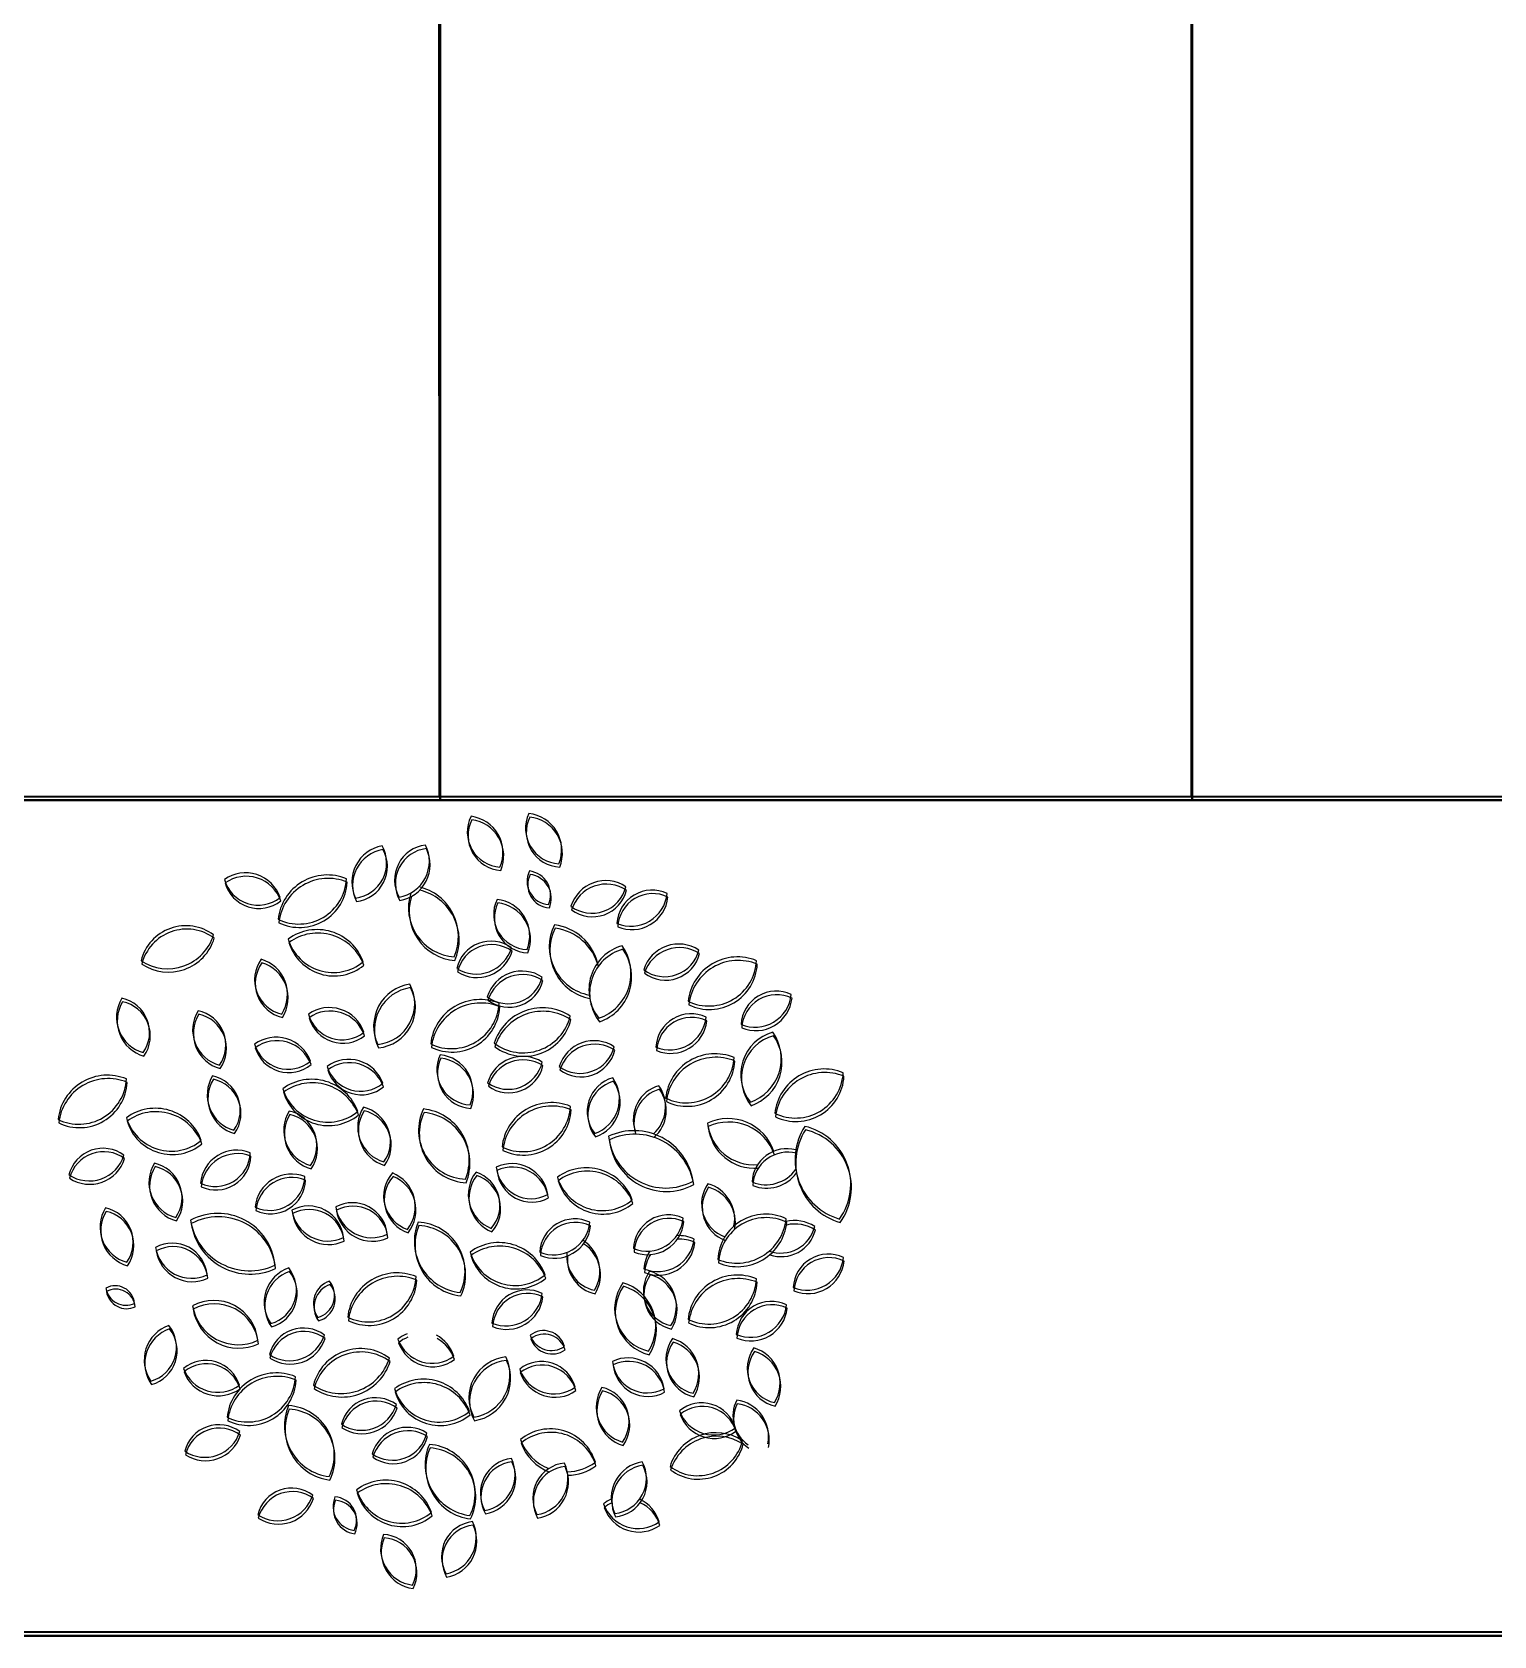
# Model space of a CAD drawing. Header units: inches. Extents: x -422522 to 22891, y -2973 to 414515.
# Drawn here: x 19469.7 to 19522.1, y 5316.7 to 5374.3 of the extents above; entities that cross this region are included whole.
import ezdxf

# ---------------------------------------------------------------- set-up
doc = ezdxf.new("R2010")
doc.units = ezdxf.units.IN
doc.header["$MEASUREMENT"] = 0
doc.layers.get('0').update_dxf_attribs({"lineweight": 40})
doc.layers.add('ARREDAMENTO', color=8, linetype='Continuous', lineweight=13)

msp = doc.modelspace()

# ---------------------------------------------------------------- linework, layer by layer
for p, q in [((19484.25569, 5426.80905), (19484.26881, 5346.80905)), ((19484.29517, 5426.68492), (19484.29517, 5346.68492)), ((19511.25568, 5426.81347), (19511.26881, 5346.81348)), ((19511.29517, 5426.68492), (19511.29517, 5346.68492)), ((19673.2688, 5346.84005), (19295.26881, 5346.77805)), ((19673.29517, 5346.68492), (19295.29517, 5346.68492)), ((18618.31278, 5316.67576), (20048.94424, 5316.91165)), ((18618.32262, 5316.68396), (20049.2801, 5316.6852)), ((19295.29517, 5316.68492), (19673.29517, 5316.68492))]:
    msp.add_line(p, q)
at = {"color": 5}
msp.add_line((18484.06238, 5316.68396), (20514.24969, 5316.68396), dxfattribs=at)
at = {"layer": 'ARREDAMENTO', "linetype": 'ByBlock', "lineweight": -3}
for centre, radius, start, end in [((19486.53304, 5345.53726), 1.25991, 153.3945439, 266.0500974), ((19486.55919, 5345.41277), 1.25991, 153.385146, 266.0406995), ((19485.24392, 5344.80129), 1.31034, 336.5736522, 82.870989), ((19485.26995, 5344.67701), 1.31034, 336.5642544, 82.8615912), ((19488.62313, 5345.66014), 1.25991, 154.5789979, 267.2345514), ((19488.6493, 5345.53531), 1.25991, 154.5696001, 267.2251536), ((19487.3495, 5344.89769), 1.31034, 337.7581063, 84.0554431), ((19487.37555, 5344.77306), 1.31034, 337.7487084, 84.0460453), ((19482.44032, 5343.7461), 1.31034, 99.8817466, 206.1790834), ((19482.46619, 5343.62227), 1.31034, 99.8723488, 206.1696856), ((19481.11735, 5344.41931), 1.25991, 276.7026383, 29.3581918), ((19481.14332, 5344.2957), 1.25991, 276.6932404, 29.3487939), ((19483.92316, 5343.81648), 1.25991, 96.7026383, 209.3581918), ((19483.94903, 5343.69241), 1.25991, 96.6932404, 209.348794), ((19482.60018, 5344.48968), 1.31034, 279.8817466, 26.1790834), ((19482.62616, 5344.36583), 1.31034, 279.8723488, 26.1696856), ((19477.31014, 5342.76158), 1.31034, 18.9013056, 125.1986424), ((19477.76762, 5344.17374), 1.25991, 195.7221973, 308.3777508), ((19477.33584, 5342.6386), 1.31034, 18.8919078, 125.1892446), ((19477.79355, 5344.05068), 1.25991, 195.7127994, 308.3683529), ((19480.25458, 5342.21185), 1.78456, 67.5372026, 173.8345394), ((19479.22288, 5343.95041), 1.71588, 244.3580943, 357.0136478), ((19480.28019, 5342.08839), 1.78456, 67.5278048, 173.8251416), ((19479.24877, 5343.82712), 1.71588, 244.3486964, 357.00425), ((19488.24938, 5343.76575), 0.83257, 153.3945438, 266.0500973), ((19488.27525, 5343.64098), 0.83257, 153.385146, 266.0406995), ((19487.39751, 5343.27942), 0.86589, 336.5736522, 82.870989), ((19487.4233, 5343.15478), 0.86589, 336.5642543, 82.8615911), ((19490.24222, 5342.48273), 1.31034, 56.4501078, 162.7474447), ((19490.26788, 5342.35763), 1.31034, 56.44071, 162.7380468), ((19484.92551, 5342.81428), 1.76528, 162.4113702, 266.0500974), ((19484.95122, 5342.69005), 1.76528, 162.4019724, 266.0406996), ((19483.1193, 5341.78311), 1.83594, 336.5736522, 76.9163738), ((19483.14484, 5341.65917), 1.83594, 336.5642544, 76.906976), ((19487.47753, 5342.57842), 1.25991, 154.5789979, 267.2345514), ((19486.20389, 5341.81597), 1.31034, 337.7581063, 84.0554431), ((19489.74431, 5343.88114), 1.25991, 233.2709995, 345.926553), ((19489.77019, 5343.75612), 1.25991, 233.2616017, 345.9171552), ((19491.90327, 5342.19157), 1.25991, 64.3580943, 177.0136478), ((19491.14573, 5343.46814), 1.31034, 247.5372026, 353.8345394), ((19491.92888, 5342.0662), 1.25991, 64.3486964, 177.0042499), ((19491.17155, 5343.34288), 1.31034, 247.5278048, 353.8251416), ((19487.5032, 5342.45377), 1.25991, 154.5696001, 267.2251536), ((19486.22944, 5341.69152), 1.31034, 337.7487084, 84.0460452), ((19475.1735, 5340.51459), 1.6599, 53.2709995, 165.926553), ((19475.19883, 5340.39196), 1.6599, 53.2616016, 165.9171552), ((19479.88622, 5340.27824), 1.75594, 20.0052911, 126.3026279), ((19479.91151, 5340.15483), 1.75594, 19.9958932, 126.29323), ((19489.97778, 5341.41696), 1.76258, 153.3945439, 259.2615129), ((19490.00326, 5341.2919), 1.76258, 153.3851461, 259.252115), ((19488.17434, 5340.38736), 1.83313, 14.2680095, 82.870989), ((19488.19965, 5340.2626), 1.83313, 14.2586117, 82.8615912), ((19474.51751, 5342.35697), 1.72634, 236.4501078, 342.7474446), ((19474.54314, 5342.23444), 1.72634, 236.44071, 342.7380468), ((19480.46269, 5342.18208), 1.68836, 196.8261827, 309.4817362), ((19480.4883, 5342.05858), 1.68836, 196.8167849, 309.4723384), ((19486.12411, 5340.36093), 1.25991, 54.4554535, 167.111007), ((19485.59739, 5341.74875), 1.31034, 237.6345619, 343.9318987), ((19486.14942, 5340.2365), 1.25991, 54.4460557, 167.1016092), ((19491.28164, 5339.87503), 1.64328, 105.8630202, 218.5185737), ((19491.30687, 5339.74976), 1.64328, 105.8536224, 218.5091759), ((19489.43833, 5340.46718), 1.70905, 289.0421286, 35.3394654), ((19489.46366, 5340.34221), 1.70905, 289.0327307, 35.3300675), ((19492.85869, 5340.20509), 1.31034, 56.4501078, 162.7474447), ((19492.88397, 5340.07956), 1.31034, 56.44071, 162.7380468), ((19478.89591, 5340.2312), 1.25991, 144.2345499, 256.8901034), ((19478.9212, 5340.10796), 1.25991, 144.225152, 256.8807055), ((19477.50607, 5339.70984), 1.31034, 327.4136582, 73.710995), ((19477.53127, 5339.58682), 1.31034, 327.4042604, 73.7015972), ((19485.62293, 5341.6244), 1.31034, 237.625164, 343.9225008), ((19492.36078, 5341.6035), 1.25991, 233.2709995, 345.926553), ((19492.38629, 5341.47805), 1.25991, 233.2616017, 345.9171552), ((19494.97342, 5339.26955), 1.78456, 67.5372026, 173.8345394), ((19493.94172, 5341.00811), 1.71588, 244.3580943, 357.0136478), ((19494.99855, 5339.14367), 1.78456, 67.5278048, 173.8251416), ((19493.96713, 5340.8824), 1.71588, 244.3486964, 357.00425), ((19487.23935, 5339.23493), 1.31034, 56.4501079, 162.7474447), ((19486.74143, 5340.63334), 1.25991, 233.2709995, 345.926553), ((19487.26447, 5339.11032), 1.31034, 56.44071, 162.7380468), ((19486.76678, 5340.50881), 1.25991, 233.2616017, 345.9171552), ((19483.4428, 5338.56126), 1.53197, 98.7777612, 205.075098), ((19483.46781, 5338.43727), 1.53197, 98.7683633, 205.0657001), ((19481.9115, 5339.37798), 1.47301, 275.5986528, 28.2542063), ((19481.93665, 5339.25425), 1.47301, 275.589255, 28.2448085), ((19496.35824, 5338.5654), 1.25991, 64.3580943, 177.0136478), ((19495.6007, 5339.84196), 1.31034, 247.5372026, 353.8345394), ((19496.38326, 5338.4393), 1.25991, 64.3486964, 177.0042499), ((19473.99062, 5338.87925), 1.31034, 148.2422087, 254.5395455), ((19474.01568, 5338.75681), 1.31034, 148.2328108, 254.5301476), ((19472.60846, 5338.33784), 1.25991, 325.0631003, 77.7186538), ((19472.63343, 5338.21563), 1.25991, 325.0537025, 77.709256), ((19476.72452, 5338.43194), 1.31034, 148.2422087, 254.5395455), ((19475.34236, 5337.89053), 1.25991, 325.0631003, 77.7186538), ((19480.32308, 5337.9249), 1.31034, 18.9013056, 125.1986424), ((19480.34799, 5337.80142), 1.31034, 18.8919077, 125.1892446), ((19485.73188, 5337.73818), 1.78456, 67.5372026, 173.8345394), ((19484.70018, 5339.47674), 1.71588, 244.3580943, 357.0136478), ((19485.75675, 5337.61382), 1.78456, 67.5278048, 173.8251416), ((19484.72534, 5339.35255), 1.71588, 244.3486964, 357.00425), ((19487.96717, 5337.41808), 1.80899, 56.4501078, 162.7474447), ((19487.99199, 5337.29335), 1.80899, 56.44071, 162.7380468), ((19495.62592, 5339.71598), 1.31034, 247.5278048, 353.8251416), ((19476.74951, 5338.30905), 1.31034, 148.2328108, 254.5301476), ((19475.36726, 5337.76787), 1.25991, 325.0537025, 77.709256), ((19480.78056, 5339.33705), 1.25991, 195.7221972, 308.3777507), ((19480.8057, 5339.2135), 1.25991, 195.7127994, 308.3683529), ((19487.27976, 5339.34866), 1.73937, 233.2709995, 345.926553), ((19487.3049, 5339.22404), 1.73937, 233.2616017, 345.9171552), ((19493.30207, 5337.75013), 1.25991, 64.3580943, 177.0136478), ((19492.54453, 5339.0267), 1.31034, 247.5372026, 353.8345394), ((19493.32695, 5337.62453), 1.25991, 64.3486964, 177.0042499), ((19492.56962, 5338.90121), 1.31034, 247.5278048, 353.8251416), ((19478.41015, 5336.86103), 1.31034, 20.005291, 126.3026278), ((19478.84033, 5338.28174), 1.25991, 196.8261827, 309.4817362), ((19478.43488, 5336.73786), 1.31034, 19.9958932, 126.29323), ((19489.82351, 5336.73514), 1.31034, 56.4501078, 162.7474447), ((19489.84822, 5336.6101), 1.31034, 56.44071, 162.7380468), ((19496.67291, 5336.82534), 1.58584, 105.8630202, 218.5185737), ((19496.69763, 5336.69918), 1.58584, 105.8536223, 218.5091759), ((19494.89402, 5337.39679), 1.64932, 289.0421285, 35.3394653), ((19494.91884, 5337.27093), 1.64932, 289.0327307, 35.3300675), ((19478.8653, 5338.1585), 1.25991, 196.8167848, 309.4723384), ((19481.01452, 5336.06733), 1.31034, 20.005291, 126.3026278), ((19485.43897, 5336.9979), 1.25991, 154.5789979, 267.2345514), ((19485.46373, 5336.87358), 1.25991, 154.5696, 267.2251535), ((19484.16534, 5336.23544), 1.31034, 337.7581062, 84.055443), ((19484.18997, 5336.11133), 1.31034, 337.7487084, 84.0460452), ((19487.26234, 5336.17183), 1.31034, 57.6345619, 163.9318987), ((19487.28696, 5336.04721), 1.31034, 57.625164, 163.9225008), ((19489.32559, 5338.13355), 1.25991, 233.2709995, 345.926553), ((19489.35054, 5338.0086), 1.25991, 233.2616017, 345.9171552), ((19494.16672, 5335.79248), 1.78456, 67.5372026, 173.8345394), ((19493.13502, 5337.53104), 1.71588, 244.3580943, 357.0136478), ((19494.19127, 5335.66674), 1.78456, 67.5278048, 173.8251416), ((19493.15986, 5337.40546), 1.71588, 244.3486964, 357.00425), ((19472.35649, 5335.02324), 1.78456, 67.5372026, 173.8345394), ((19477.24614, 5336.09512), 1.31034, 148.2422087, 254.5395455), ((19475.86398, 5335.55372), 1.25991, 325.0631003, 77.7186538), ((19481.4447, 5337.48804), 1.25991, 196.8261827, 309.4817362), ((19481.03912, 5335.94374), 1.31034, 19.9958932, 126.29323), ((19481.46954, 5337.36438), 1.25991, 196.8167848, 309.4723384), ((19486.73562, 5337.55965), 1.25991, 234.4554535, 347.111007), ((19486.76047, 5337.43512), 1.25991, 234.4460557, 347.1016092), ((19498.08581, 5335.24672), 1.78456, 67.5372026, 173.8345394), ((19497.05411, 5336.98528), 1.71588, 244.3580943, 357.0136478), ((19498.11027, 5335.12033), 1.78456, 67.5278048, 173.8251416), ((19497.07886, 5336.85906), 1.71588, 244.3486964, 357.00425), ((19471.32479, 5336.7618), 1.71588, 244.3580943, 357.0136478), ((19472.38092, 5334.90107), 1.78456, 67.5278048, 173.8251416), ((19471.34951, 5336.63979), 1.71588, 244.3486964, 357.00425), ((19477.27074, 5335.97215), 1.31034, 148.2328108, 254.5301476), ((19475.8885, 5335.43097), 1.25991, 325.0537025, 77.709256), ((19479.68996, 5334.90436), 1.75594, 20.0052911, 126.3026279), ((19480.26643, 5336.8082), 1.68836, 196.8261827, 309.4817362), ((19479.71437, 5334.78099), 1.75594, 19.9958932, 126.29323), ((19480.29115, 5336.68474), 1.68836, 196.8167849, 309.4723384), ((19490.83577, 5335.50035), 1.25991, 105.8142384, 218.4697919), ((19490.86028, 5335.37515), 1.25991, 105.8048406, 218.4603941), ((19489.42287, 5335.95556), 1.31034, 288.9933467, 35.2906836), ((19489.44746, 5335.83059), 1.31034, 288.9839489, 35.2812857), ((19492.4913, 5335.2162), 1.25991, 105.8630202, 198.523364), ((19492.51577, 5335.09072), 1.25991, 105.8536224, 198.5139662), ((19491.07802, 5335.6702), 1.31034, 312.1665741, 35.3394653), ((19491.10256, 5335.54496), 1.31034, 312.1571763, 35.3300675), ((19474.07514, 5333.86402), 1.75594, 20.0052911, 126.3026279), ((19482.64772, 5334.9498), 1.31034, 147.4136582, 253.710995), ((19481.25788, 5334.42844), 1.25991, 324.2345499, 76.8901034), ((19485.29137, 5334.83666), 1.76672, 154.5789979, 267.2345514), ((19483.50541, 5333.7675), 1.83744, 337.7581063, 84.0554431), ((19488.29348, 5334.03912), 1.78456, 67.5372026, 173.8345394), ((19487.26178, 5335.77768), 1.71588, 244.3580943, 357.0136478), ((19488.31775, 5333.91433), 1.78456, 67.5278048, 173.8251416), ((19487.28634, 5335.65306), 1.71588, 244.3486964, 357.00425), ((19474.65161, 5335.76787), 1.68836, 196.8261827, 309.4817362), ((19474.09938, 5333.74157), 1.75594, 19.9958932, 126.29323), ((19474.67616, 5335.64532), 1.68836, 196.8167849, 309.4723384), ((19479.99511, 5334.82951), 1.31034, 148.2422087, 254.5395455), ((19480.01951, 5334.70609), 1.31034, 148.2328108, 254.5301476), ((19478.61295, 5334.28811), 1.25991, 325.0631003, 77.7186538), ((19478.63726, 5334.16491), 1.25991, 325.0537025, 77.709256), ((19482.67214, 5334.82594), 1.31034, 147.4042604, 253.7015972), ((19481.28222, 5334.30481), 1.25991, 324.225152, 76.8807055), ((19485.31577, 5334.71237), 1.76672, 154.5696001, 267.2251536), ((19483.52963, 5333.6435), 1.83744, 337.7487084, 84.0460452), ((19494.63389, 5333.52609), 1.72667, 18.4829013, 115.2159209), ((19495.55017, 5335.25425), 1.66022, 185.7394758, 275.1403044), ((19494.65807, 5333.40026), 1.72667, 18.4735034, 115.2065231), ((19491.25825, 5332.67253), 2.14375, 8.8698023, 115.1671391), ((19492.39768, 5334.81716), 2.06124, 185.690694, 298.3462475), ((19491.28229, 5332.54726), 2.14375, 8.8604045, 115.1577413), ((19492.42208, 5334.6917), 2.06124, 185.6812961, 298.3368496), ((19495.57464, 5335.12828), 1.66022, 185.7300779, 275.1309065), ((19499.25674, 5333.77523), 2.2203, 147.4136582, 253.710995), ((19499.28096, 5333.64865), 2.2203, 147.4042604, 253.7015972), ((19496.90173, 5332.89181), 2.13485, 324.2345499, 76.8901034), ((19496.92581, 5332.76562), 2.13485, 324.225152, 76.8807055), ((19472.19551, 5332.92343), 1.25991, 53.2709995, 165.926553), ((19471.69759, 5334.32184), 1.31034, 236.4501079, 342.7474447), ((19472.2196, 5332.80129), 1.25991, 53.2616017, 165.9171552), ((19476.99752, 5332.80469), 1.31034, 68.3657531, 174.6630899), ((19476.2216, 5334.07017), 1.25991, 245.1866447, 357.8421982), ((19477.02158, 5332.68176), 1.31034, 68.3563552, 174.653692), ((19476.24587, 5333.94736), 1.25991, 245.1772469, 357.8328004), ((19496.75177, 5332.9087), 1.25991, 75.6132095, 177.0136478), ((19496.77585, 5332.78253), 1.25991, 75.6038116, 177.0042499), ((19471.72191, 5334.19978), 1.31034, 236.44071, 342.7380468), ((19475.15568, 5332.95817), 1.31034, 148.2422087, 254.5395455), ((19475.17977, 5332.83554), 1.31034, 148.2328108, 254.5301476), ((19473.77353, 5332.41676), 1.25991, 325.0631003, 77.7186538), ((19473.79753, 5332.29436), 1.25991, 325.0537025, 77.709256), ((19483.52991, 5332.4668), 1.25991, 138.7410384, 251.3965919), ((19482.09654, 5332.08089), 1.31034, 321.9201467, 68.2174835), ((19486.61857, 5332.52212), 1.31034, 141.9201468, 248.2174836), ((19485.18521, 5332.1362), 1.25991, 318.7410384, 71.3965919), ((19486.87105, 5332.3219), 1.31034, 8.8698023, 115.1671391), ((19487.56751, 5333.63279), 1.25991, 185.690694, 298.3462475), ((19486.89503, 5332.19735), 1.31034, 8.8604045, 115.1577413), ((19487.59172, 5333.50812), 1.25991, 185.6812961, 298.3368496), ((19489.54599, 5331.72868), 1.75594, 20.0052911, 126.3026279), ((19489.56988, 5331.60369), 1.75594, 19.9958932, 126.29323), ((19495.99423, 5334.18526), 1.31034, 247.5372026, 324.7060126), ((19496.01852, 5334.05921), 1.31034, 247.5278048, 324.6966148), ((19478.96212, 5331.94751), 1.31034, 68.3657531, 174.6630899), ((19478.18619, 5333.21299), 1.25991, 245.1866447, 357.8421982), ((19478.98604, 5331.82426), 1.31034, 68.3563552, 174.653692), ((19478.21033, 5333.08986), 1.25991, 245.1772469, 357.8328004), ((19483.55392, 5332.3428), 1.25991, 138.7316405, 251.387194), ((19482.12049, 5331.95712), 1.31034, 321.9107489, 68.2080857), ((19486.6426, 5332.39761), 1.31034, 141.9107489, 248.2080857), ((19485.20916, 5332.01193), 1.25991, 318.7316406, 71.3871941), ((19490.12247, 5333.63252), 1.68836, 196.8261827, 309.4817362), ((19490.14667, 5333.50744), 1.68836, 196.8167849, 309.4723384), ((19494.94159, 5332.18624), 1.25991, 145.0631003, 250.1681029), ((19494.96556, 5332.06036), 1.25991, 145.0537025, 250.158705), ((19493.55943, 5331.64483), 1.31034, 348.9610789, 74.5395455), ((19493.58331, 5331.51918), 1.31034, 348.9516811, 74.5301476), ((19479.5731, 5330.85126), 1.25991, 5.690694, 118.3462475), ((19481.1476, 5330.97022), 1.25991, 5.690694, 118.3462475), ((19481.17137, 5330.84661), 1.25991, 5.6812961, 118.3368496), ((19473.39949, 5331.35165), 1.31034, 148.2422087, 254.5395455), ((19473.42332, 5331.22931), 1.31034, 148.2328108, 254.5301476), ((19472.01734, 5330.81024), 1.25991, 325.0631003, 77.7186538), ((19472.04108, 5330.68813), 1.25991, 325.0537025, 77.709256), ((19476.31743, 5329.78584), 2.06124, 5.690694, 118.3462475), ((19477.45687, 5331.93047), 2.14375, 188.8698023, 295.1671391), ((19476.341, 5329.66302), 2.06124, 5.6812961, 118.3368497), ((19480.26957, 5332.16214), 1.31034, 188.8698023, 295.1671391), ((19479.59684, 5330.7279), 1.25991, 5.6812961, 118.3368497), ((19480.29353, 5332.03867), 1.31034, 188.8604045, 295.1577413), ((19481.84407, 5332.2811), 1.31034, 188.8698023, 295.1671391), ((19481.86805, 5332.15737), 1.31034, 188.8604045, 295.1577413), ((19485.20971, 5330.8355), 1.83744, 157.7581062, 264.055443), ((19483.42375, 5329.76634), 1.76672, 334.5789979, 87.2345514), ((19489.1311, 5330.38957), 1.25991, 64.3580942, 177.0136478), ((19492.49352, 5330.53283), 1.25991, 65.1866447, 177.8421982), ((19491.7176, 5331.79831), 1.31034, 248.3657531, 354.6630899), ((19492.51722, 5330.40736), 1.25991, 65.1772469, 177.8328004), ((19491.7415, 5331.67296), 1.31034, 248.3563552, 354.653692), ((19495.97667, 5330.10367), 1.71588, 64.3580943, 177.0136478), ((19494.94497, 5331.84223), 1.78456, 247.5372026, 353.8345394), ((19496.0003, 5329.97763), 1.71588, 64.3486964, 177.0042499), ((19497.01752, 5330.28116), 1.31034, 56.4501079, 103.7488835), ((19477.48079, 5331.80747), 2.14375, 188.8604045, 295.1577413), ((19485.23345, 5330.71123), 1.83744, 157.7487084, 264.0460452), ((19483.44732, 5329.64235), 1.76672, 334.5696, 87.2251536), ((19488.37356, 5331.66613), 1.31034, 247.5372026, 353.8345394), ((19489.15477, 5330.26465), 1.25991, 64.3486964, 177.0042499), ((19488.39744, 5331.54134), 1.31034, 247.5278048, 353.8251416), ((19492.87233, 5329.7885), 1.25991, 64.3580943, 93.7342544), ((19494.96888, 5331.71635), 1.78456, 247.5278048, 353.8251416), ((19496.5196, 5331.67957), 1.25991, 250.9352955, 345.926553), ((19496.54349, 5331.55344), 1.25991, 250.9258976, 345.9171551), ((19497.04117, 5330.15495), 1.31034, 56.44071, 103.7394857), ((19474.68417, 5329.51464), 1.25991, 5.690694, 118.3462475), ((19475.38063, 5330.82552), 1.31034, 188.8698023, 295.1671391), ((19474.70769, 5329.39208), 1.25991, 5.6812961, 118.3368496), ((19475.40437, 5330.70285), 1.31034, 188.8604045, 295.1577413), ((19486.4141, 5329.04138), 1.75594, 20.0052911, 126.3026279), ((19486.99058, 5330.94522), 1.68836, 196.8261827, 309.4817362), ((19486.43755, 5328.9169), 1.75594, 19.9958932, 126.29323), ((19490.10216, 5330.3149), 1.25991, 174.0689285, 257.7186538), ((19488.72001, 5329.77349), 1.31034, 328.2422086, 57.612267), ((19488.74358, 5329.64864), 1.31034, 328.2328108, 57.6028692), ((19492.11479, 5331.06506), 1.31034, 247.5372026, 353.8345394), ((19492.87233, 5329.7885), 1.25991, 146.02467, 177.0136477), ((19492.13857, 5330.93965), 1.31034, 247.5278048, 353.8251416), ((19492.8959, 5329.66297), 1.25991, 64.3486964, 93.7248565), ((19498.23195, 5329.12433), 1.25991, 64.3580943, 177.0136478), ((19479.29224, 5328.64744), 1.31034, 108.9933467, 215.2906835), ((19477.87935, 5329.10265), 1.25991, 285.8142384, 38.4697919), ((19487.01434, 5330.82065), 1.68836, 196.8167849, 309.4723384), ((19490.12582, 5330.18982), 1.25991, 174.0595306, 257.7092559), ((19492.8959, 5329.66297), 1.25991, 146.0152722, 177.0042499), ((19497.47441, 5330.40089), 1.31034, 247.5372026, 353.8345394), ((19498.25541, 5328.99792), 1.25991, 64.3486964, 177.0042499), ((19497.49808, 5330.27461), 1.31034, 247.5278048, 353.8251416), ((19472.63131, 5328.54604), 0.70222, 5.690694, 118.3462475), ((19479.31563, 5328.52414), 1.31034, 108.9839489, 215.2812857), ((19477.90281, 5328.97958), 1.25991, 285.8048405, 38.4603941), ((19480.60875, 5328.60559), 0.85932, 108.9933468, 215.2906836), ((19480.63213, 5328.48207), 0.85932, 108.9839489, 215.2812857), ((19479.68218, 5328.90411), 0.82625, 285.8142384, 38.4697919), ((19479.70561, 5328.78074), 0.82625, 285.8048406, 38.4603941), ((19482.75363, 5327.92597), 1.78456, 67.5372026, 173.8345394), ((19481.72193, 5329.66453), 1.71588, 244.3580943, 357.0136478), ((19482.77689, 5327.80209), 1.78456, 67.5278048, 173.8251416), ((19481.74548, 5329.54082), 1.71588, 244.3486964, 357.00425), ((19492.13659, 5328.43217), 1.57544, 144.2345499, 256.8901034), ((19492.15994, 5328.30675), 1.57544, 144.225152, 256.8807055), ((19490.39868, 5327.78024), 1.6385, 327.4136582, 73.710995), ((19490.42192, 5327.65511), 1.6385, 327.4042604, 73.7015972), ((19492.85114, 5329.04929), 1.25991, 145.0631003, 257.7186538), ((19492.87459, 5328.92375), 1.25991, 145.0537025, 257.709256), ((19491.46898, 5328.50788), 1.31034, 328.2422087, 74.5395455), ((19491.49234, 5328.38257), 1.31034, 328.2328108, 74.5301476), ((19494.96917, 5327.84742), 1.78456, 67.5372026, 173.8345394), ((19493.93747, 5329.58598), 1.71588, 244.3580943, 357.0136478), ((19494.99242, 5327.72154), 1.78456, 67.5278048, 173.8251416), ((19493.96101, 5329.46027), 1.71588, 244.3486964, 357.00425), ((19473.01949, 5329.27667), 0.73033, 188.8698023, 295.1671391), ((19472.65468, 5328.42383), 0.70222, 5.6812961, 118.3368497), ((19473.04298, 5329.1544), 0.73033, 188.8604045, 295.1577413), ((19476.16768, 5327.12881), 1.59451, 5.7394758, 118.3950293), ((19487.41712, 5327.83858), 1.25991, 64.3580942, 177.0136478), ((19486.65957, 5329.11515), 1.31034, 247.5372026, 353.8345394), ((19487.44037, 5327.71394), 1.25991, 64.3486964, 177.0042499), ((19486.68304, 5328.99063), 1.31034, 247.5278048, 353.8251416), ((19496.18704, 5327.42868), 1.25991, 64.3580943, 177.0136478), ((19477.04769, 5328.78857), 1.65833, 188.9185842, 295.215921), ((19476.19081, 5327.00602), 1.59451, 5.730078, 118.3856315), ((19477.0711, 5328.66563), 1.65833, 188.9091863, 295.2065232), ((19495.4295, 5328.70524), 1.31034, 247.5372026, 353.8345394), ((19496.21023, 5327.3026), 1.25991, 64.3486964, 177.0042499), ((19495.4529, 5328.57929), 1.31034, 247.5278048, 353.8251416), ((19474.98663, 5326.58201), 1.31034, 108.9933468, 215.2906836), ((19475.00967, 5326.45941), 1.31034, 108.9839489, 215.2812857), ((19473.57373, 5327.03722), 1.25991, 285.8142384, 38.4697919), ((19473.59685, 5326.91485), 1.25991, 285.8048406, 38.4603941), ((19479.38952, 5326.46946), 1.25991, 53.2709995, 165.926553), ((19479.41255, 5326.34613), 1.25991, 53.2616017, 165.9171552), ((19483.58349, 5326.35362), 1.25991, 111.9047255, 129.4817362), ((19488.01339, 5326.85978), 0.77716, 15.7221972, 128.3777507), ((19488.03649, 5326.73505), 0.77716, 15.7127994, 128.3683529), ((19478.8916, 5327.86787), 1.31034, 236.4501078, 342.7474447), ((19478.91486, 5327.74463), 1.31034, 236.44071, 342.7380468), ((19481.43535, 5325.25435), 1.73937, 53.2709995, 165.926553), ((19484.01367, 5327.77434), 1.31034, 200.005291, 306.3026278), ((19483.6065, 5326.22961), 1.25991, 111.8953277, 129.4723383), ((19484.03692, 5327.65025), 1.31034, 199.9958932, 306.29323), ((19483.58349, 5326.35362), 1.25991, 16.8261826, 62.6116906), ((19483.6065, 5326.22961), 1.25991, 16.8167848, 62.6022927), ((19488.29558, 5327.73086), 0.80827, 198.9013056, 305.1986424), ((19488.31882, 5327.60607), 0.80827, 198.8919077, 305.1892445), ((19493.66364, 5326.61432), 1.25991, 144.2345499, 256.8901034), ((19493.68669, 5326.48865), 1.25991, 144.225152, 256.8807055), ((19492.2738, 5326.09295), 1.31034, 327.4136582, 73.710995), ((19492.29677, 5325.96752), 1.31034, 327.4042604, 73.7015972), ((19496.58326, 5326.27801), 1.25991, 144.2345499, 256.8901034), ((19495.19342, 5325.75665), 1.31034, 327.4136582, 73.710995), ((19475.88614, 5325.31035), 1.25991, 16.8261827, 129.4817362), ((19475.90898, 5325.1876), 1.25991, 16.8167848, 129.4723384), ((19480.74795, 5327.18493), 1.80899, 236.4501078, 342.7474447), ((19481.45818, 5325.13069), 1.73937, 53.2616017, 165.9171552), ((19480.7711, 5327.06138), 1.80899, 236.44071, 342.7380468), ((19486.80361, 5325.22502), 1.47301, 95.5986528, 208.2542063), ((19486.82644, 5325.10048), 1.47301, 95.589255, 208.2448085), ((19485.27232, 5326.04175), 1.53197, 278.7777612, 25.075098), ((19485.29528, 5325.91746), 1.53197, 278.7683633, 25.0657002), ((19487.93456, 5325.26595), 1.25991, 15.7221973, 128.3777508), ((19487.95739, 5325.14122), 1.25991, 15.7127994, 128.3683529), ((19491.03957, 5325.34787), 1.31034, 8.9185841, 115.2159209), ((19491.73492, 5326.65935), 1.25991, 185.7394758, 298.3950293), ((19491.06242, 5325.22264), 1.31034, 8.9091863, 115.2065231), ((19491.75798, 5326.534), 1.25991, 185.7300779, 298.3856314), ((19496.60626, 5326.15187), 1.25991, 144.225152, 256.8807055), ((19495.21633, 5325.63073), 1.31034, 327.4042604, 73.7015972), ((19476.31632, 5326.73106), 1.31034, 200.005291, 306.3026278), ((19476.33939, 5326.60824), 1.31034, 199.9958932, 306.29323), ((19478.42273, 5324.3339), 1.78456, 67.5372026, 173.8345394), ((19477.39103, 5326.07246), 1.71588, 244.3580943, 357.0136478), ((19478.44541, 5324.21074), 1.78456, 67.5278048, 173.8251416), ((19477.41399, 5325.94947), 1.71588, 244.3486964, 357.00425), ((19483.69834, 5324.13823), 1.75594, 20.0052911, 126.3026279), ((19488.39203, 5326.67811), 1.31034, 198.9013056, 305.1986424), ((19488.4151, 5326.55331), 1.31034, 198.8919078, 305.1892446), ((19481.97368, 5323.96966), 1.25991, 53.2709995, 165.926553), ((19484.27482, 5326.04207), 1.68836, 196.8261827, 309.4817362), ((19483.72099, 5324.0142), 1.75594, 19.9958932, 126.29323), ((19484.29777, 5325.91795), 1.68836, 196.8167849, 309.4723384), ((19491.20905, 5324.89317), 1.31034, 147.4136582, 253.710995), ((19491.23182, 5324.7679), 1.31034, 147.4042604, 253.7015972), ((19489.81921, 5324.3718), 1.25991, 324.2345499, 76.8901034), ((19489.84189, 5324.24677), 1.25991, 324.225152, 76.8807055), ((19480.54078, 5324.21564), 1.83313, 156.5736522, 262.870989), ((19480.56343, 5324.09213), 1.83313, 156.5642544, 262.8615912), ((19478.73734, 5323.18604), 1.76258, 333.3945439, 86.0500974), ((19478.75983, 5323.06283), 1.76258, 333.385146, 86.0406995), ((19481.47577, 5325.36808), 1.31034, 236.4501078, 342.7474447), ((19481.9963, 5323.84592), 1.25991, 53.2616017, 165.9171552), ((19481.49861, 5325.24441), 1.31034, 236.44071, 342.7380468), ((19493.6887, 5323.78235), 1.25991, 16.8261827, 129.4817362), ((19494.11889, 5325.20306), 1.31034, 200.005291, 306.3026279), ((19493.71129, 5323.65668), 1.25991, 16.8167849, 129.4723384), ((19494.14171, 5325.07732), 1.31034, 199.9958932, 306.29323), ((19496.06799, 5324.57463), 1.25991, 153.3945439, 235.2498497), ((19496.09071, 5324.44857), 1.25991, 153.385146, 235.2404518), ((19494.77887, 5323.83867), 1.31034, 348.0516928, 82.870989), ((19494.80147, 5323.71282), 1.31034, 348.042295, 82.8615912), ((19476.35434, 5322.9995), 1.25991, 53.2709995, 165.926553), ((19476.3768, 5322.87668), 1.25991, 53.2616017, 165.9171552), ((19483.11772, 5322.85426), 1.31034, 57.6345619, 163.9318987), ((19488.25242, 5322.42093), 1.68836, 16.8261827, 129.4817362), ((19475.85642, 5324.39791), 1.31034, 236.4501078, 342.7474447), ((19475.87911, 5324.27517), 1.31034, 236.44071, 342.7380468), ((19482.59101, 5324.24208), 1.25991, 234.4554535, 347.111007), ((19483.14016, 5322.73032), 1.31034, 57.625164, 163.9225008), ((19482.61367, 5324.11823), 1.25991, 234.4460557, 347.1016092), ((19485.59581, 5322.81989), 1.83594, 156.5736522, 262.8709891), ((19483.78961, 5321.78872), 1.76528, 333.3945439, 86.0500974), ((19488.8289, 5324.32477), 1.75594, 200.0052911, 248.9937921), ((19488.27479, 5322.29615), 1.68836, 16.8167849, 129.4723384), ((19488.85157, 5324.1999), 1.75594, 199.9958932, 248.9843943), ((19494.19761, 5322.24604), 1.72634, 56.4501078, 162.7474446), ((19493.54161, 5324.08841), 1.6599, 233.2709995, 345.926553), ((19494.21994, 5322.12028), 1.72634, 56.44071, 162.7380468), ((19493.56425, 5323.96277), 1.6599, 233.2616016, 345.9171552), ((19485.61824, 5322.69555), 1.83594, 156.5642544, 262.8615912), ((19483.81187, 5321.66468), 1.76528, 333.3851461, 86.0406996), ((19487.0006, 5321.79817), 1.25991, 96.7026383, 209.3581918), ((19487.02286, 5321.6736), 1.25991, 96.6932404, 209.3487939), ((19485.67762, 5322.47138), 1.31034, 279.8817466, 26.1790834), ((19485.69999, 5322.34702), 1.31034, 279.8723488, 26.1696856), ((19488.8289, 5324.32477), 1.75594, 271.0201471, 306.3026279), ((19491.75091, 5321.63115), 1.31034, 98.7777612, 205.075098), ((19490.44115, 5322.32972), 1.25991, 275.5986528, 28.2542063), ((19488.88245, 5321.62681), 1.25991, 95.5986528, 208.2542063), ((19488.90468, 5321.50193), 1.25991, 95.589255, 208.2448085), ((19487.57268, 5322.32538), 1.31034, 278.7777612, 25.075098), ((19487.59503, 5322.20071), 1.31034, 278.7683633, 25.0657002), ((19488.85157, 5324.1999), 1.75594, 271.0107493, 306.29323), ((19491.77314, 5321.5058), 1.31034, 98.7683633, 205.0657001), ((19490.4635, 5322.20459), 1.25991, 275.589255, 28.2448085), ((19478.97081, 5320.72186), 1.25991, 53.2709995, 165.926553), ((19478.9929, 5320.59861), 1.25991, 53.2616017, 165.9171552), ((19482.34069, 5320.50946), 1.75594, 20.0052911, 126.3026279), ((19482.91716, 5322.4133), 1.68836, 196.8261827, 309.4817362), ((19482.36274, 5320.38565), 1.75594, 19.9958932, 126.29323), ((19482.93952, 5322.2894), 1.68836, 196.8167849, 309.4723384), ((19478.47289, 5322.12027), 1.31034, 236.4501079, 342.7474447), ((19478.49521, 5321.9971), 1.31034, 236.44071, 342.7380468), ((19481.3176, 5321.32359), 0.86589, 156.5736523, 262.8709891), ((19481.33979, 5321.19995), 0.86589, 156.5642544, 262.8615912), ((19480.46574, 5320.83725), 0.83257, 333.3945439, 86.0500974), ((19480.48784, 5320.71375), 0.83257, 333.3851461, 86.0406996), ((19490.9475, 5320.42926), 1.25991, 113.6816358, 128.377751), ((19491.40498, 5321.84142), 1.31034, 198.9013056, 305.1986424), ((19490.96954, 5320.30405), 1.25991, 113.672238, 128.3683532), ((19491.42725, 5321.71613), 1.31034, 198.8919077, 305.1892446), ((19490.9475, 5320.42926), 1.25991, 15.7221972, 66.2267152), ((19490.96954, 5320.30405), 1.25991, 15.7127994, 66.2173173), ((19485.60695, 5319.52825), 1.25991, 96.7026383, 209.3581918), ((19485.62884, 5319.40391), 1.25991, 96.6932404, 209.3487939), ((19484.28397, 5320.20146), 1.31034, 279.8817466, 26.1790834), ((19484.30597, 5320.07733), 1.31034, 279.8723488, 26.1696856), ((19483.4712, 5319.80171), 1.31034, 156.5736522, 262.870989), ((19483.49313, 5319.67772), 1.31034, 156.5642544, 262.8615912), ((19482.18208, 5319.06574), 1.25991, 333.3945439, 86.0500974), ((19482.20389, 5318.94196), 1.25991, 333.385146, 86.0406996)]:
    msp.add_arc(centre, radius, start, end, dxfattribs=at)

doc.saveas('drawing.dxf')
